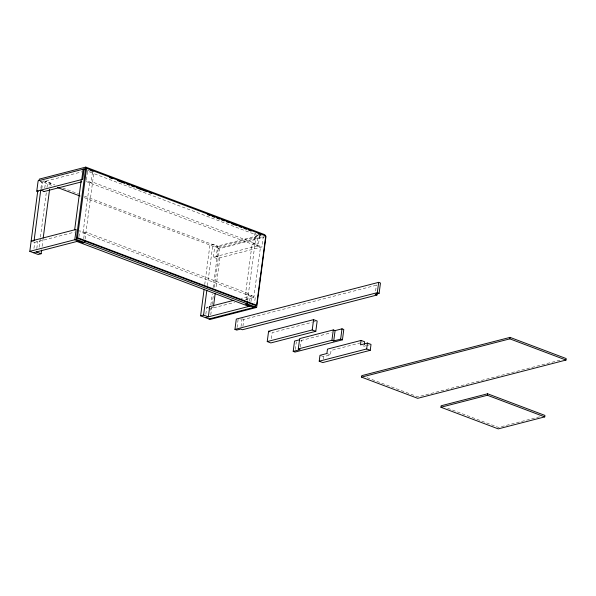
<?xml version="1.0" encoding="UTF-8"?>
<svg xmlns="http://www.w3.org/2000/svg" width="596" height="596" viewBox="0 0 596 596"><rect width="100%" height="100%" fill="white"/><g stroke="black" fill="none" stroke-linecap="round" stroke-linejoin="round"><path stroke-width="0.45" stroke-dasharray="2.98 2.23" d="M40.915 188.217L41.713 182.19L82.203 171.745M33.95 248.405L34.739 242.386L74.329 232.172M41.794 188.82L42.703 181.936M36.803 248.502L37.712 241.618L36.274 241.082M44.76 188.053L45.668 181.169L50.444 182.979L49.96 186.652M39.127 247.161L40.342 237.968M40.461 237.052L46.391 192.016M46.995 187.42L47.479 183.739L50.444 182.979M42.093 246.394L43.061 239.041M78.94 236.798L79.395 233.356M86.442 179.783L87.686 170.329M83.716 238.601L84.505 232.582L79.492 230.682M92.469 172.132L91.106 182.451L86.092 180.558M85.086 239.078L93.84 172.609M204.726 284.575L209.926 245.053L212.891 244.285L217.674 246.088L216.311 256.414L219.894 257.763L215.819 288.755M207.445 285.648L212.891 244.285M205.844 314.189L206.745 307.305L208.548 306.843M213.346 257.181L214.702 246.856L259.692 235.249L258.336 245.567L213.346 257.181L216.929 258.53L261.92 246.915L263.276 236.597L254.917 233.446L253.553 243.764L261.92 246.915M210.105 310.382L210.328 308.661L234.623 302.388M210.813 305.01L212.25 294.074M213.085 287.734L218.479 246.737L261.376 235.666M210.768 314.837L213.435 294.618M214.404 287.265L219.484 248.659L264.17 237.126M237.066 327.502L238.087 319.761L241.246 318.949M241.022 326.481L242.043 318.741M246.163 299.915L246.96 293.888L255.319 297.046L254.529 303.066M242.922 326.295L243.831 319.419L377.41 284.94M247.534 300.391L256.287 233.923M249.575 301.241L250.253 296.078M256.854 245.947L258.21 235.629L87.076 171.037M250.946 301.718L251.735 295.698L240.94 298.484M259.074 279.412L259.312 277.572M271.381 338.632L272.178 332.605L311.768 322.391M295.318 349.487L296.339 341.746M300.444 347.028L301.353 340.145M323.226 359.194L323.561 356.669L330.482 354.881L331.063 350.455L362.912 342.238M375.607 290.915L376.396 284.895M218.285 248.212L263.276 236.597M245.418 299.602L255.319 297.046M312.669 322.16L315.366 321.46M300.816 340.592L331.257 332.732M365.832 345.755L364.096 346.202L362.666 345.665M366.696 345.531L369.289 344.861M559.905 360.193L417.885 396.847L366.063 377.29M539.566 416.798L498.457 427.407L446.337 407.738M87.448 170.24L91.672 171.827M86.278 181.571L260.437 247.303L253.836 297.426L79.678 231.695M43.657 180.752L54.966 185.021M62.796 187.971L79.32 194.214M84.535 196.181L218.479 246.737M39.12 180.588L52.165 185.512M84.341 197.656L219.484 248.659M40.275 181.653L41.713 182.19M211.863 307.35L213.293 307.894M242.639 318.964L243.831 319.419M31.879 241.305L34.739 242.386M206.745 307.305L208.898 308.117M326.899 353.525L330.482 354.881M320.693 355.581L323.561 356.669M89.623 182.83L83.023 232.962L85.995 232.194L248.443 293.508L245.477 294.275L252.071 244.144L255.043 243.384L92.589 182.071L89.623 182.83"/><path stroke-width="0.89" d="M38.204 191.703L36.766 191.16L38.129 180.841L86.576 168.333L265.749 235.964L256.623 305.256L255.639 305.51L76.467 237.886L77.458 237.633L256.623 305.256M41.608 250.067L41.124 253.747L38.159 254.507L29.8 251.356L37.757 190.906M39.12 180.588L39.314 179.113L85.779 167.118L264.952 234.742M34.128 240.27L40.722 190.139L44.305 191.495M43.188 238.117L49.595 189.409M74.664 229.803L81.265 179.679M81.756 179.552L83.12 169.227L84.55 169.771M84.103 168.973L82.747 179.292L36.766 191.16M29.8 251.356L76.273 239.361L85.779 167.118M77.458 237.633L86.576 168.333M84.878 240.68L84.632 242.512L83.149 242.9L74.791 239.741L76.146 229.423L31.156 241.037M265.958 236.664L256.638 307.439L210.165 319.426L200.614 315.82L204.123 289.172M200.614 315.82L203.579 315.06L206.842 290.245M209.71 306.538L208.354 316.863L203.579 315.06M213.539 306.068L215.216 293.314M376.94 295.027L242.475 329.737L240.68 329.059L236.724 330.08L234.936 329.409L236.292 319.084L378.676 282.34L380.464 283.011L379.108 293.336L375.152 294.357L376.94 295.027L377.171 293.314M247.325 301.993L247.079 303.826L245.597 304.213L253.963 307.365M255.684 305.145L255.446 306.985L208.972 318.979M267.231 341.575L268.595 331.257L313.578 319.642L317.161 320.998L315.805 331.316L270.815 342.931L267.231 341.575L312.222 329.968L315.805 331.316M293.187 351.394L300.108 349.606L298.313 348.928L299.676 338.61L333.291 329.931L335.086 330.609L342.007 328.821L343.795 329.499L342.439 339.817L294.975 352.072L293.187 351.394L294.543 341.068L299.736 339.735M312.222 329.968L313.578 319.642M361.094 340.428L360.513 344.853L367.434 343.065L371.017 344.413L370.243 350.314L322.786 362.562L319.203 361.213L319.978 355.313L326.899 353.525L327.48 349.107L361.094 340.428L364.678 341.776L364.335 344.436M298.313 348.928L331.935 340.256L333.291 329.931M331.935 340.256L333.723 340.927L335.086 330.609M333.723 340.927L340.644 339.146L342.007 328.821M361.548 377.134L361.742 375.659L510.057 337.381L566.2 358.569L566.006 360.044L417.692 398.322L361.548 377.134L509.863 338.856L566.006 360.044M319.203 361.213L366.659 348.958L367.434 343.065M234.936 329.409L377.313 292.658L378.676 282.34M440.928 407.247L441.122 405.772L487.595 393.777L544.93 415.412L544.737 416.887L498.263 428.882L440.928 407.247L487.401 395.252L544.737 416.887M487.401 395.252L487.595 393.777M509.863 338.856L510.057 337.381M43.955 191.584L81.741 181.832M33.383 252.704L78.374 241.097M264.758 236.217L265.749 235.964M209.449 306.612L233.736 300.339M205.389 317.623L250.38 306.016M90.607 170.486L93.11 171.432M109.59 177.645L112.19 178.636M117.405 180.603L121.748 182.242M122.12 182.376L124.728 183.367M126.963 184.209L129.57 185.192M131.686 185.989L134.294 186.973M136.514 187.814L139.121 188.798M139.516 188.947L143.859 190.586M144.336 190.765L146.944 191.748M149.082 192.553L151.689 193.544M207.356 214.553L209.963 215.536M212.094 216.341L214.702 217.324M216.922 218.158L219.529 219.149M221.652 219.946L224.26 220.93M226.487 221.772L229.102 222.755M231.203 223.552L233.811 224.536M234.317 224.729L236.925 225.713M239.026 226.502L241.633 227.486M243.883 228.335L246.498 229.318M248.577 230.108L251.184 231.092M258.068 233.692L260.579 234.638M377.313 292.658L379.108 293.336M57.38 187.479L79.998 196.017M76.273 239.361L256.638 307.439M340.644 339.146L342.439 339.817M366.659 348.958L370.243 350.314M76.891 241.477L248.89 306.396M268.595 331.257L270.025 331.801M36.349 251.944L41.124 253.747"/></g></svg>
